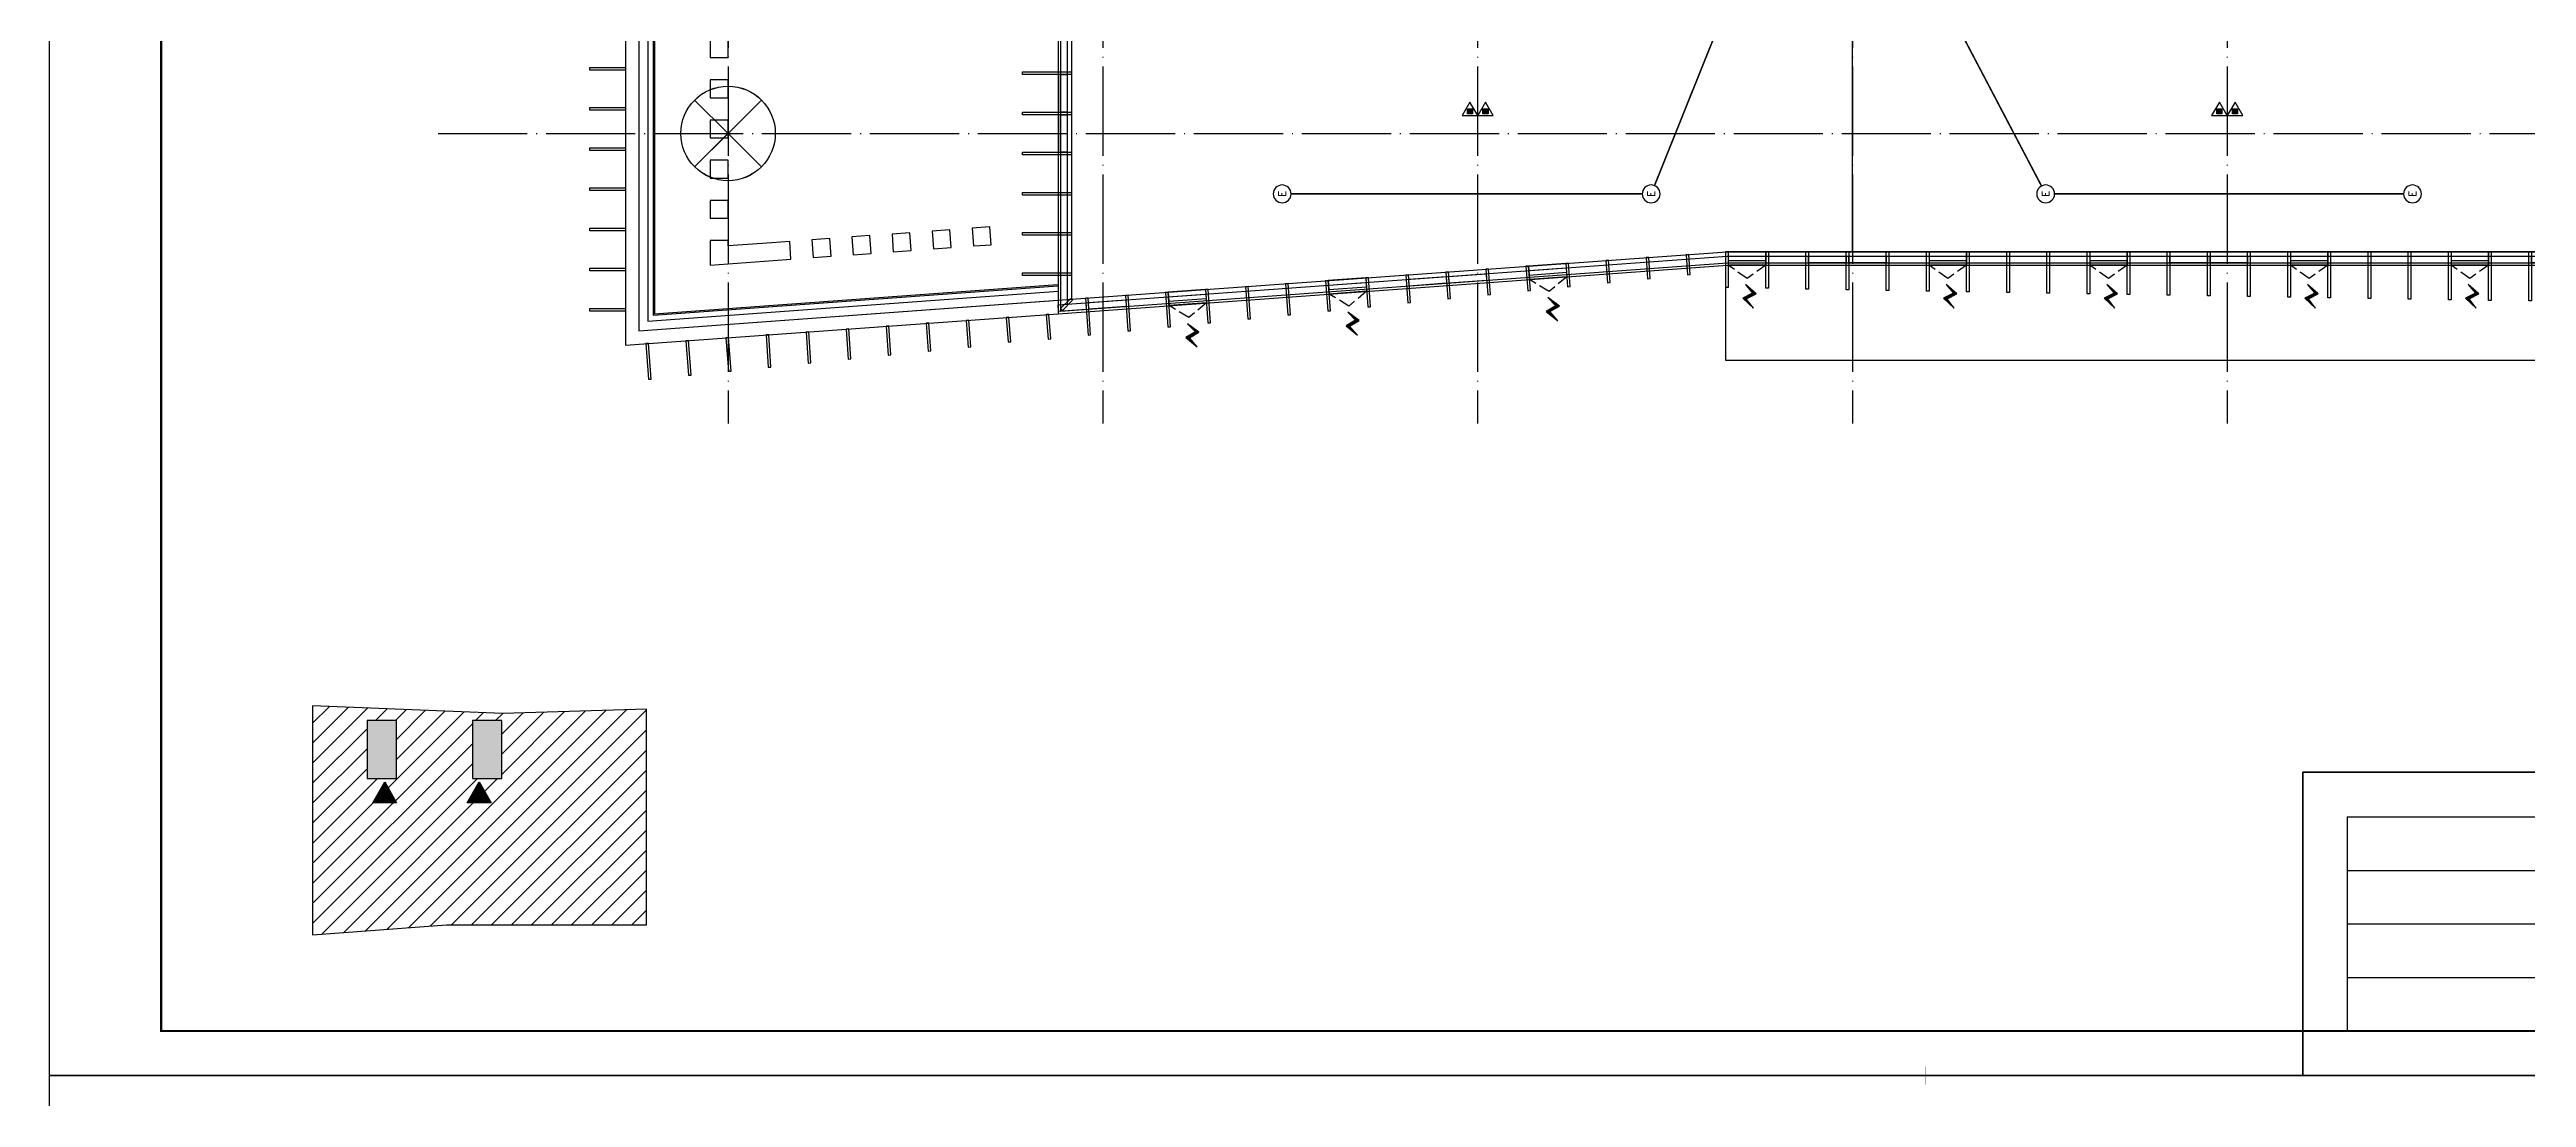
# Model space of a CAD drawing. Extents: x -2209072 to 495824, y -92434 to 572724.
# Drawn here: x 81831 to 137349, y 433822 to 457302 of the extents above; entities that cross this region are included whole.
import ezdxf
from ezdxf.enums import TextEntityAlignment as Align
from ezdxf.xclip import XClip

# ---------------------------------------------------------------- set-up
doc = ezdxf.new("R2010")
doc.units = 0
doc.header["$LTSCALE"] = 1000
doc.header["$MEASUREMENT"] = 0
for name, pattern in [('6#7#幕墙$0$DASH', [0.35, 0.25, -0.1]), ('DASH', [0.35, 0.25, -0.1]), ('X-104 6#7#平面$0$104-1112 结构$0$$AUDIT_BAD_LTYPE1', [0]), ('X-104 6#7#平面$0$DASH', [0.35, 0.25, -0.1]), ('X-104 6#7#平面$0$DOTE', [2.42, 2, -0.2, 0.02, -0.2]), ('X-平面图例$0$DASH', [0.35, 0.25, -0.1])]:
    doc.linetypes.add(name, pattern=pattern)
doc.layers.get('0').update_dxf_attribs({"linetype": 'CONTINUOUS'})
doc.layers.get('Defpoints').update_dxf_attribs({"linetype": 'CONTINUOUS'})
doc.layers.add('6#7#幕墙$0$04-不打印_辅助线', color=165, linetype='CONTINUOUS', plot=False)
doc.layers.add('X-104 6#7#平面$0$04-不打印_辅助线', color=165, linetype='CONTINUOUS', plot=False)
for name, color, linetype in [('6#7#幕墙$0$04-电动窗', 1, 'CONTINUOUS'), ('6#7#幕墙$0$A-C_玻璃幕墙', 140, 'CONTINUOUS'), ('6#7#幕墙$0$A-C_窗', 140, 'CONTINUOUS'), ('6#7#幕墙$0$A-O_屋面', 201, 'CONTINUOUS'), ('6#7#幕墙$0$A-TECH_结构', 21, 'CONTINUOUS'), ('EQUIP-照明', 3, 'CONTINUOUS'), ('WIRE-应急', 2, 'DASH'), ('X-104 6#7#平面$0$05-填充_156', 156, 'CONTINUOUS'), ('X-104 6#7#平面$0$05-填充_天正', 26, 'CONTINUOUS'), ('X-104 6#7#平面$0$A-E_栏杆', 232, 'CONTINUOUS'), ('X-104 6#7#平面$0$A-SUR_看线', 231, 'CONTINUOUS'), ('X-104 6#7#平面$0$A-TECH_结构', 21, 'CONTINUOUS'), ('X-104 6#7#平面$0$A_AXIS-轴线', 36, 'X-104 6#7#平面$0$DOTE'), ('X-104 6#7#平面$0$A_STR-砼柱', 51, 'CONTINUOUS'), ('X-104 6#7#平面$0$EH_石材', 116, 'CONTINUOUS'), ('X-104 6#7#平面$0$EQUIP_消防-01', 7, 'CONTINUOUS'), ('X-平面图例$0$03-表格_197', 197, 'CONTINUOUS'), ('X-平面图例$0$04-电动窗', 1, 'CONTINUOUS'), ('X-平面图例$0$A-C_玻璃幕墙', 140, 'CONTINUOUS'), ('X-平面图例$0$A-金属背板', 40, 'CONTINUOUS')]:
    doc.layers.add(name, color=color, linetype=linetype)
doc.layers.get('X-104 6#7#平面$0$04-不打印_辅助线').off()
doc.styles.add('_TEL_DIM', font='SIMPLEX', dxfattribs={"width": 0.8, "height": 3.5, "bigfont": 'HZTXT'})

# ---------------------------------------------------------------- blocks, each defined once
blk = doc.blocks.new('$equip$00001838')
blk.add_circle((0, 0), 0.5)
at = {"color": 7, "style": '_TEL_DIM'}
blk.add_attdef('$TEXT$', text='', height=0.4, dxfattribs=at).set_placement((0, 0), align=Align.MIDDLE_CENTER)
at = {"color": 7, "style": '_TEL_DIM', "flags": 1}
blk.add_attdef('A', text='', height=0.00002, dxfattribs=at).set_placement((0, 0), align=Align.MIDDLE_CENTER)
blk = doc.blocks.new('图框-A1')
for points, const_width in [([(0, 0), (841, 0), (841, 594), (0, 594)], 0.05), ([(766, 584), (25, 584), (25, 10), (766, 10)], 0.5)]:
    blk.add_lwpolyline(points, close=True, dxfattribs=dict(const_width=const_width))
at = {"const_width": 0.05}
for points in [[(420.5, 594), (420.5, 592)], [(420.5, 0), (420.5, 2)]]:
    blk.add_lwpolyline(points, dxfattribs=at)
blk = doc.blocks.new('X-104 6#7#平面$0$FDFSG')
at = {"layer": 'Defpoints'}
blk.add_lwpolyline([(-749, 749), (0, 0), (-749, -749), (749, 749), (0, 0), (749, -749)], dxfattribs=at)
blk.add_circle((0, 0), 1059, dxfattribs=at)
blk = doc.blocks.new('*U1303')
at = {"layer": 'X-104 6#7#平面$0$A_AXIS-轴线'}
for p, q in [((0, 25700), (0, -6500)), ((8400, 25700), (8400, -6500)), ((16800, 25700), (16800, -6500)), ((25200, 25700), (25200, -6500)), ((33600, 25700), (33600, -6500))]:
    blk.add_line(p, q, dxfattribs=at)
blk.add_lwpolyline([(-6500, 0), (53815, 0)], dxfattribs=at)
at = {"layer": 'X-104 6#7#平面$0$04-不打印_辅助线'}
blk.add_blockref('X-104 6#7#平面$0$FDFSG', (0, 0), dxfattribs=at)
blk = doc.blocks.new('X-104 6#7#平面$0$gfdsaewqe')
h = blk.add_hatch(color=4)
h.dxf.hatch_style = 1
h.paths.add_polyline_path([(0, 0), (-2072, 1196), (-2072, -1196)])
at = {"color": 4}
blk.add_lwpolyline([(0, 0), (-2072, 1196), (-2072, -1196)], close=True, dxfattribs=at)
blk = doc.blocks.new('X-104 6#7#平面$0$SGDFHGF')
at = {"layer": 'X-104 6#7#平面$0$05-填充_156'}
h = blk.add_hatch(dxfattribs=at)
h.set_pattern_fill('ANSI31', color=256, scale=200)
h.set_pattern_definition([(45, (-96100.93, 319894.1), (-224.5064, 224.5064), [])])
h.paths.add_polyline_path([(0, 5129), (0, 0), (3000, 218), (7480, 218), (7480, 5052), (4260, 4958)])
h.paths.add_polyline_path([(3580, 3498), (3580, 4798), (4240, 4798), (4240, 3498)], flags=16)
h.paths.add_polyline_path([(1880, 3498), (1220, 3498), (1220, 4798), (1880, 4798)], flags=16)
at = {"layer": 'X-104 6#7#平面$0$05-填充_天正'}
h = blk.add_hatch(color=256, dxfattribs=at)
h.dxf.hatch_style = 1
h.paths.add_polyline_path([(1220, 3498), (1880, 3498), (1880, 4798), (1220, 4798)])
h = blk.add_hatch(color=256, dxfattribs=at)
h.dxf.hatch_style = 1
h.paths.add_polyline_path([(3580, 3498), (4240, 3498), (4240, 4798), (3580, 4798)])
at = {"layer": 'X-104 6#7#平面$0$A_STR-砼柱'}
for points in [[(0, 5129), (0, 0), (3000, 218), (7480, 218), (7480, 5052), (4260, 4958), (0, 5129)], [(1220, 3498), (1880, 3498), (1880, 4798), (1220, 4798)], [(3580, 3498), (4240, 3498), (4240, 4798), (3580, 4798)]]:
    blk.add_lwpolyline(points, close=True, dxfattribs=at)
at = {"color": 6, "xscale": -0.224, "yscale": 0.224, "zscale": 0.224, "rotation": 270}
for p in [(1614, 3422), (3732, 3422)]:
    blk.add_blockref('X-104 6#7#平面$0$gfdsaewqe', p, dxfattribs=at)
blk = doc.blocks.new('X-104 6#7#平面$0$fdsgfh')
at = {"layer": 'X-104 6#7#平面$0$A-TECH_结构'}
blk.add_lwpolyline([(-32900, 258281), (-32900, 251250), (-35600, 251250), (-35600, 257150), (-35400, 257150), (-35400, 258381), (-42700, 258675), (-42700, 233884), (-28011, 234950), (-5900, 234950), (-5900, 258295), (-21500, 257849), (-21500, 257150), (-21300, 257150), (-21300, 251450), (-24000, 251450), (-24000, 257150), (-23600, 257150), (-23600, 257907)], close=True, dxfattribs=at)
blk.add_lwpolyline([(-42700, 257550), (-52400, 257550), (-52400, 233180), (-42700, 233884)], dxfattribs=at)
blk = doc.blocks.new('X-104 6#7#平面$0$rfgggh')
for points in [[(0, 18600), (-400, 18600), (-400, 17900), (0, 17900), (0, 18200), (0, 18200)], [(0, 18200), (853, 18200), (853, 18600), (0, 18600)], [(982, -2450), (0, -2520), (0, -2400), (-400, -2400), (-400, -2950), (1011, -2848)], [(1011, -2848), (1410, -2819), (1381, -2420), (982, -2449), (982, -2450)]]:
    blk.add_lwpolyline(points)
for points in [[(1353, 18600), (1353, 18200), (1753, 18200), (1753, 18600)], [(2253, 18600), (2253, 18200), (2653, 18200), (2653, 18600)], [(3153, 18600), (3153, 18200), (3553, 18200), (3553, 18600)], [(4053, 18600), (4053, 18200), (4453, 18200), (4453, 18600)], [(4953, 18600), (4953, 18200), (5353, 18200), (5353, 18600)], [(5853, 18600), (5853, 18200), (6253, 18200), (6253, 18600)], [(-400, 17400), (-400, 17000), (0, 17000), (0, 17400)], [(-400, 16500), (-400, 16100), (0, 16100), (0, 16500)], [(-400, 15600), (-400, 15200), (0, 15200), (0, 15600)], [(-400, 14700), (-400, 14300), (0, 14300), (0, 14700)], [(-400, 13800), (-400, 13400), (0, 13400), (0, 13800)], [(-400, 12900), (-400, 12500), (0, 12500), (0, 12900)], [(-400, 12000), (-400, 11600), (0, 11600), (0, 12000)], [(-400, 11100), (-400, 10700), (0, 10700), (0, 11100)], [(-400, 10200), (-400, 9800), (0, 9800), (0, 10200)], [(-400, 9300), (-400, 8900), (0, 8900), (0, 9300)], [(-400, 8400), (-400, 8000), (0, 8000), (0, 8400)], [(-400, 7500), (-400, 7100), (0, 7100), (0, 7500)], [(-400, 6600), (-400, 6200), (0, 6200), (0, 6600)], [(-400, 5700), (-400, 5300), (0, 5300), (0, 5700)], [(-400, 4800), (-400, 4400), (0, 4400), (0, 4800)], [(-400, 3900), (-400, 3500), (0, 3500), (0, 3900)], [(-400, 3000), (-400, 2600), (0, 2600), (0, 3000)], [(-400, 2100), (-400, 1700), (0, 1700), (0, 2100)], [(-400, 1200), (-400, 800), (0, 800), (0, 1200)], [(-400, 300), (-400, -100), (0, -100), (0, 300)], [(-400, -600), (-400, -1000), (0, -1000), (0, -600)], [(-400, -1500), (-400, -1900), (0, -1900), (0, -1500)], [(4572, -2189), (4601, -2587), (5000, -2559), (4971, -2160)], [(5470, -2123), (5499, -2522), (5898, -2493), (5869, -2094)], [(1880, -2384), (1908, -2783), (2307, -2754), (2278, -2355)], [(2777, -2319), (2806, -2718), (3205, -2689), (3176, -2290)], [(3675, -2254), (3704, -2653), (4103, -2624), (4074, -2225)]]:
    blk.add_lwpolyline(points, close=True)
at = {"layer": 'X-104 6#7#平面$0$A-E_栏杆', "linetype": 'X-104 6#7#平面$0$104-1112 结构$0$$AUDIT_BAD_LTYPE1'}
for points in [[(7400, 19630), (-1680, 19630), (-1680, -4076), (7388, -3418)], [(7400, 19600), (-1650, 19600), (-1650, -4044), (7386, -3388)]]:
    blk.add_lwpolyline(points, dxfattribs=at)
at = {"layer": 'X-104 6#7#平面$0$EH_石材', "linetype": 'X-104 6#7#平面$0$104-1112 结构$0$$AUDIT_BAD_LTYPE1'}
for p, q in [((-667, 20250), (173, 20250)), ((-2300, 17650), (-2300, 18550))]:
    blk.add_line(p, q, dxfattribs=at)
blk = doc.blocks.new('*U1544')
at = {"layer": '6#7#幕墙$0$A-C_玻璃幕墙'}
blk.add_lwpolyline([(-550, 30), (550, 30), (550, -30), (-550, -30)], close=True, dxfattribs=at)
blk = doc.blocks.new('*U1545')
at = {"layer": '6#7#幕墙$0$A-C_玻璃幕墙', "color": 0, "linetype": 'ByBlock', "lineweight": -2, "transparency": 16777216}
for p in [(0, 13500), (0, 12600), (0, 11700), (0, 10800), (0, 9900), (0, 9000), (0, 8100), (0, 7200), (0, 6300), (0, 5400), (0, 4500), (0, 3600), (0, 2700), (0, 1800), (0, 900), (0, 0)]:
    blk.add_blockref('*U1544', p, dxfattribs=at)
blk = doc.blocks.new('*U1672')
blk.add_lwpolyline([(-1360, 0), (-520, 0), (-520, -150), (-1360, -150)], close=True)
blk = doc.blocks.new('6#7#幕墙$0$FDFSG')
at = {"layer": 'Defpoints'}
blk.add_lwpolyline([(-749, 749), (0, 0), (-749, -749), (749, 749), (0, 0), (749, -749)], dxfattribs=at)
blk.add_circle((0, 0), 1059, dxfattribs=at)
blk = doc.blocks.new('6#7#幕墙$0$gdfhghjh')
blk.add_lwpolyline([(0, 0), (-620, 0), (-620, 150), (0, 150)], close=True)
blk = doc.blocks.new('6#7#幕墙$0$jiao')
at = {"layer": '6#7#幕墙$0$A-C_窗'}
blk.add_lwpolyline([(51079, -1171), (51308, -1400), (51350, -1358), (51121, -1129)], close=True, dxfattribs=at)
blk = doc.blocks.new('6#7#幕墙$0$900kaiqishan')
at = {"layer": '6#7#幕墙$0$04-电动窗'}
h = blk.add_hatch(color=1, dxfattribs=at)
h.dxf.hatch_style = 1
h.paths.add_polyline_path([(958, 485), (795, 680), (1016, 789), (777, 1018), (937, 802), (716, 693)])
at = {"layer": '6#7#幕墙$0$04-电动窗', "color": 1}
blk.add_lwpolyline([(958, 485), (795, 680), (1016, 789), (777, 1018), (937, 802), (716, 693), (958, 485)], close=True, dxfattribs=at)
at = {"layer": '6#7#幕墙$0$A-C_窗'}
for p, q in [((500, 50), (1340, 50)), ((500, -250), (500, 50)), ((1340, -250), (1340, 50)), ((1340, -50), (500, -50)), ((1340, -150), (500, -150)), ((500, -250), (1340, -250))]:
    blk.add_line(p, q, dxfattribs=at)
at = {"layer": '6#7#幕墙$0$A-C_窗', "linetype": '6#7#幕墙$0$DASH'}
blk.add_lwpolyline([(500, 50), (920, 350), (1340, 50)], dxfattribs=at)
blk = doc.blocks.new('*U1621')
at = {"layer": '6#7#幕墙$0$A-C_玻璃幕墙', "rotation": 180}
for p in [(-880, 50), (2720, 50)]:
    blk.add_blockref('6#7#幕墙$0$900kaiqishan', p, dxfattribs=at)
blk = doc.blocks.new('*U1619')
at = {"layer": '6#7#幕墙$0$A-C_玻璃幕墙', "rotation": 179.9999379632255}
for p in [(-1390, -75), (-490, -75)]:
    blk.add_blockref('*U1672', p, dxfattribs=at)
blk = doc.blocks.new('*U1620')
at = {"color": 0, "linetype": 'ByBlock', "lineweight": -2, "transparency": 16777216}
blk.add_blockref('*U1619', (0, 0), dxfattribs=at)
blk = doc.blocks.new('6#7#幕墙$0$djaklsjd')
at = {"layer": '6#7#幕墙$0$A-C_玻璃幕墙'}
for points in [[(115879, 393115), (115820, 393110), (115858, 392587), (115917, 392591)], [(116777, 393180), (116717, 393176), (116753, 392677), (116813, 392681)], [(117675, 393245), (117615, 393241), (117649, 392767), (117709, 392771)], [(118572, 393310), (118513, 393306), (118545, 392857), (118605, 392861)], [(107801, 392528), (107741, 392524), (107795, 391776), (107855, 391780)], [(108698, 392594), (108638, 392589), (108691, 391866), (108751, 391870)], [(109596, 392659), (109536, 392654), (109587, 391956), (109647, 391961)], [(110494, 392724), (110434, 392720), (110483, 392046), (110542, 392051)], [(111391, 392789), (111331, 392785), (111378, 392136), (111438, 392141)], [(112289, 392854), (112229, 392850), (112274, 392226), (112334, 392231)], [(113187, 392919), (113127, 392915), (113170, 392317), (113230, 392321)], [(114084, 392984), (114024, 392980), (114066, 392407), (114126, 392411)], [(114982, 393050), (114922, 393045), (114962, 392497), (115022, 392501)], [(105108, 392333), (105048, 392329), (105108, 391506), (105167, 391510)], [(106005, 392398), (105946, 392394), (106003, 391596), (106063, 391600)], [(106903, 392463), (106843, 392459), (106899, 391686), (106959, 391690)]]:
    blk.add_lwpolyline(points, close=True, dxfattribs=at)
at = {"color": 0, "linetype": 'ByBlock', "lineweight": -2, "transparency": 16777216, "rotation": 4.151274539330699}
blk.add_blockref('*U1621', (109139, 392325), dxfattribs=at)
at = {"rotation": 4.151384230485046}
blk.add_blockref('*U1620', (113169, 392742), dxfattribs=at)
at = {"layer": '6#7#幕墙$0$A-C_玻璃幕墙'}
for name, p, rotation in [('6#7#幕墙$0$900kaiqishan', (116336, 392897), 184.1512745393307), ('*U1672', (104607, 392046), 184.1513221937105)]:
    blk.add_blockref(name, p, dxfattribs=dict(at, rotation=rotation))
blk = doc.blocks.new('*U1617')
at = {"layer": '6#7#幕墙$0$A-C_玻璃幕墙', "rotation": 179.9999379632255}
for p in [(-1390, -75), (-490, -75)]:
    blk.add_blockref('*U1672', p, dxfattribs=at)
blk = doc.blocks.new('*U1618')
at = {"layer": '6#7#幕墙$0$A-C_玻璃幕墙', "rotation": 179.9999379632255}
for p in [(-1390, -75), (-490, -75)]:
    blk.add_blockref('*U1672', p, dxfattribs=at)
blk = doc.blocks.new('6#7#幕墙$0$adhkjsdhkadsj')
at = {"layer": '6#7#幕墙$0$A-C_玻璃幕墙'}
for points in [[(94199, 274572), (94259, 274572), (94259, 274172), (94199, 274172)], [(95099, 274572), (95159, 274572), (95159, 274172), (95099, 274172)], [(95999, 274572), (96059, 274572), (96059, 274157), (95999, 274157)], [(96899, 274572), (96959, 274572), (96959, 274142), (96899, 274142)], [(97799, 274572), (97859, 274572), (97859, 274127), (97799, 274127)], [(98699, 274572), (98759, 274572), (98759, 274112), (98699, 274112)], [(99599, 274572), (99659, 274572), (99659, 274097), (99599, 274097)], [(100499, 274572), (100559, 274572), (100559, 274082), (100499, 274082)], [(101399, 274572), (101459, 274572), (101459, 274067), (101399, 274067)], [(102299, 274572), (102359, 274572), (102359, 274052), (102299, 274052)], [(103199, 274572), (103259, 274572), (103259, 274037), (103199, 274037)], [(104099, 274572), (104159, 274572), (104159, 274022), (104099, 274022)], [(104999, 274572), (105059, 274572), (105059, 274007), (104999, 274007)], [(105899, 274572), (105959, 274572), (105959, 273992), (105899, 273992)], [(106799, 274572), (106859, 274572), (106859, 273977), (106799, 273977)], [(107699, 274572), (107759, 274572), (107759, 273962), (107699, 273962)], [(108599, 274572), (108659, 274572), (108659, 273947), (108599, 273947)], [(109499, 274572), (109559, 274572), (109559, 273932), (109499, 273932)], [(110399, 274572), (110459, 274572), (110459, 273917), (110399, 273917)], [(111299, 274572), (111359, 274572), (111359, 273902), (111299, 273902)], [(112199, 274572), (112259, 274572), (112259, 273887), (112199, 273887)], [(113099, 274572), (113159, 274572), (113159, 273872), (113099, 273872)], [(113999, 274572), (114059, 274572), (114059, 273857), (113999, 273857)], [(114899, 274572), (114959, 274572), (114959, 273842), (114899, 273842)], [(115799, 274572), (115859, 274572), (115859, 273827), (115799, 273827)], [(116699, 274572), (116759, 274572), (116759, 273812), (116699, 273812)], [(117599, 274572), (117659, 274572), (117659, 273797), (117599, 273797)], [(118499, 274572), (118559, 274572), (118559, 273782), (118499, 273782)], [(119399, 274572), (119459, 274572), (119459, 273767), (119399, 273767)], [(120299, 274572), (120359, 274572), (120359, 273752), (120299, 273752)], [(121199, 274572), (121259, 274572), (121259, 273737), (121199, 273737)], [(122099, 274572), (122159, 274572), (122159, 273722), (122099, 273722)], [(122999, 274572), (123059, 274572), (123059, 273707), (122999, 273707)], [(123899, 274572), (123959, 274572), (123959, 273692), (123899, 273692)], [(124799, 274572), (124859, 274572), (124859, 273677), (124799, 273677)], [(125699, 274572), (125759, 274572), (125759, 273662), (125699, 273662)], [(126599, 274572), (126659, 274572), (126659, 273647), (126599, 273647)], [(127499, 274572), (127559, 274572), (127559, 273632), (127499, 273632)], [(128399, 274572), (128459, 274572), (128459, 273617), (128399, 273617)], [(129299, 274572), (129359, 274572), (129359, 273602), (129299, 273602)], [(130199, 274572), (130259, 274572), (130259, 273587), (130199, 273587)], [(131099, 274572), (131159, 274572), (131159, 273572), (131099, 273572)], [(131999, 274572), (132059, 274572), (132059, 273557), (131999, 273557)], [(132899, 274572), (132959, 274572), (132959, 273542), (132899, 273542)], [(133799, 274572), (133859, 274572), (133859, 273527), (133799, 273527)], [(134699, 274572), (134759, 274572), (134759, 273512), (134699, 273512)], [(135599, 274572), (135659, 274572), (135659, 273497), (135599, 273497)], [(136499, 274572), (136559, 274572), (136559, 273482), (136499, 273482)], [(137399, 274572), (137459, 274572), (137459, 273472), (137399, 273472)], [(138299, 274572), (138359, 274572), (138359, 273472), (138299, 273472)], [(139199, 274572), (139259, 274572), (139259, 273472), (139199, 273472)], [(140099, 274572), (140159, 274572), (140159, 273472), (140099, 273472)], [(140999, 274572), (141059, 274572), (141059, 273472), (140999, 273472)]]:
    blk.add_lwpolyline(points, close=True, dxfattribs=at)
at = {"color": 0, "linetype": 'ByBlock', "lineweight": -2, "transparency": 16777216}
for p in [(96929, 274397), (105029, 274397)]:
    blk.add_blockref('*U1617', p, dxfattribs=at)
at = {"color": 0, "linetype": 'ByBlock', "lineweight": -2, "transparency": 16777216, "rotation": 359.9981428959288}
for name, p in [('*U1621', (100979, 274272)), ('*U1621', (109078, 274272)), ('*U1618', (113129, 274397)), ('*U1618', (122129, 274397))]:
    blk.add_blockref(name, p, dxfattribs=at)
at = {"rotation": 359.9981428959288}
for p in [(130229, 274397), (138329, 274397)]:
    blk.add_blockref('*U1620', p, dxfattribs=at)
at = {"layer": '6#7#幕墙$0$A-C_玻璃幕墙'}
for p, rotation in [((116298, 274322), 179.9981428959288), ((120799, 274322), 179.9981428959287), ((125299, 274322), 179.9981428959287), ((128899, 274322), 179.9981428959287), ((133399, 274322), 179.9981428959287), ((136999, 274322), 179.9981428959287), ((141499, 274322), 179.9999999999999)]:
    blk.add_blockref('6#7#幕墙$0$900kaiqishan', p, dxfattribs=dict(at, rotation=rotation))
blk = doc.blocks.new('6#7#幕墙')
at = {"layer": '6#7#幕墙$0$04-不打印_辅助线'}
for points in [[(81834, 493710), (165934, 493710), (165934, 434310), (81834, 434310)], [(81834, 434310), (165934, 434310), (165934, 374910), (81834, 374910)]]:
    blk.add_lwpolyline(points, close=True, dxfattribs=at)
at = {"layer": '6#7#幕墙$0$A-C_玻璃幕墙'}
for points in [[(141840, 476426), (125545, 475961), (104440, 476810), (104440, 451384), (119440, 452472), (141840, 452472)], [(141790, 476374), (125544, 475911), (104490, 476758), (104490, 451438), (119438, 452522), (141790, 452522)], [(141640, 476220), (125544, 475761), (104640, 476602), (104640, 451599), (119433, 452672), (141640, 452672)], [(93940, 456902), (94740, 456902), (94740, 456842), (93940, 456842)], [(93940, 456002), (94740, 456002), (94740, 455942), (93940, 455942)], [(93940, 455102), (94740, 455102), (94740, 455042), (93940, 455042)], [(93940, 454202), (94740, 454202), (94740, 454142), (93940, 454142)], [(93940, 453302), (94740, 453302), (94740, 453242), (93940, 453242)], [(93940, 452402), (94740, 452402), (94740, 452342), (93940, 452342)], [(93940, 451502), (94740, 451502), (94740, 451442), (93940, 451442)], [(104233, 451369), (104173, 451364), (104213, 450816), (104273, 450820)], [(97052, 450847), (96992, 450843), (97047, 450095), (97106, 450099)], [(97950, 450913), (97890, 450908), (97942, 450185), (98002, 450189)], [(98847, 450978), (98787, 450973), (98838, 450275), (98898, 450280)], [(99745, 451043), (99685, 451039), (99734, 450365), (99794, 450370)], [(100643, 451108), (100583, 451104), (100630, 450455), (100690, 450460)], [(101540, 451173), (101480, 451169), (101526, 450545), (101586, 450550)], [(102438, 451238), (102378, 451234), (102421, 450636), (102481, 450640)], [(103336, 451304), (103276, 451299), (103316, 450751), (103375, 450755)], [(95257, 450717), (95197, 450713), (95255, 449915), (95315, 449919)], [(96154, 450782), (96095, 450778), (96151, 450005), (96211, 450009)]]:
    blk.add_lwpolyline(points, close=True, dxfattribs=at)
at = {"layer": '6#7#幕墙$0$A-O_屋面'}
for points in [[(104440, 475672), (94740, 475672), (94740, 450680), (104440, 451384)], [(104440, 475372), (95040, 475372), (95040, 451002), (104440, 451685)], [(104440, 475172), (95240, 475172), (95240, 451217), (104437, 451885)]]:
    blk.add_lwpolyline(points, dxfattribs=at)
at = {"layer": '6#7#幕墙$0$A-TECH_结构'}
blk.add_lwpolyline([(141540, 476117), (125543, 475661), (104740, 476497), (104740, 451706), (119429, 452772), (141540, 452772)], close=True, dxfattribs=at)
at = {"layer": '6#7#幕墙$0$04-不打印_辅助线'}
blk.add_blockref('6#7#幕墙$0$FDFSG', (97040, 455422), dxfattribs=at)
at = {"layer": '6#7#幕墙$0$A-C_玻璃幕墙'}
for name, p in [('*U1545', (104190, 452272)), ('6#7#幕墙$0$djaklsjd', (0, 59400))]:
    blk.add_blockref(name, p, dxfattribs=at)
for name, p, rotation in [('*U1672', (104640, 455382), 269.9999379632255), ('*U1672', (104640, 454482), 269.9999379632255), ('6#7#幕墙$0$gdfhghjh', (105067, 451479), 4.15011387944296)]:
    blk.add_blockref(name, p, dxfattribs=dict(at, rotation=rotation))
ref = blk.add_blockref('6#7#幕墙$0$adhkjsdhkadsj', (0, 178200), dxfattribs=at)
XClip(ref).set_block_clipping_path([(119399.2563672451, 272140.1978674778), (141059.2563672538, 274572.4324159329)])
at = {"layer": '6#7#幕墙$0$A-C_窗', "xscale": -1}
blk.add_blockref('6#7#幕墙$0$jiao', (155840, 452856), dxfattribs=at)
blk = doc.blocks.new('X-104 6#7#平面$0$$TWTSYS$00000546')
h = blk.add_hatch()
h.set_pattern_fill('ANSI31', color=256, scale=200, style=0)
h.set_pattern_definition([(45, (-38543.802, -6670.83), (-17.67767, 17.67767), [])])
h.paths.add_polyline_path([(-65, 174), (65, 174), (65, 44), (-65, 44)])
for points in [[(0, 344), (-198, 0), (198, 0)], [(-65, 174), (65, 174), (65, 44), (-65, 44)]]:
    blk.add_lwpolyline(points, close=True)
blk = doc.blocks.new('X-104 6#7#平面$0$灭火器2')
at = {"layer": 'X-104 6#7#平面$0$EQUIP_消防-01', "xscale": 0.88, "yscale": 0.88, "zscale": 0.88, "rotation": 90}
for p in [(-4049632, -27064), (-4049632, -27413)]:
    blk.add_blockref('X-104 6#7#平面$0$$TWTSYS$00000546', p, dxfattribs=at)
blk = doc.blocks.new('X-104 6#7#平面$0$A$C61334207')
at = {"layer": 'X-104 6#7#平面$0$EQUIP_消防-01', "rotation": 270}
for p in [(141080, -3593808), (157880, -3593808)]:
    blk.add_blockref('X-104 6#7#平面$0$灭火器2', p, dxfattribs=at)
blk = doc.blocks.new('X-平面图例$0$$WINLIB2D$00000039')
at = {"color": 0}
for points in [[(-0.5, 0.5), (-0.5, -0.5)], [(0.5, 0.5), (-0.5, 0.5)], [(0.5, -0.5), (0.5, 0.5)], [(-0.5, 0.167), (0.5, 0.167)], [(-0.452, -0.167), (-0.5, 0.084)], [(-0.384, -0.167), (-0.448, 0.167)], [(-0.316, -0.167), (-0.38, 0.167)], [(-0.248, -0.167), (-0.312, 0.167)], [(-0.18, -0.167), (-0.244, 0.167)], [(-0.112, -0.167), (-0.176, 0.167)], [(-0.044, -0.167), (-0.108, 0.167)], [(0.024, -0.167), (-0.04, 0.167)], [(0.092, -0.167), (0.028, 0.167)], [(0.16, -0.167), (0.096, 0.167)], [(0.228, -0.167), (0.164, 0.167)], [(0.296, -0.167), (0.232, 0.167)], [(0.364, -0.167), (0.3, 0.167)], [(0.432, -0.167), (0.368, 0.167)], [(0.5, -0.167), (0.436, 0.167)], [(-0.5, -0.167), (0.5, -0.167)], [(0.5, -0.5), (-0.5, -0.5)]]:
    blk.add_lwpolyline(points, dxfattribs=at)
blk = doc.blocks.new('X-平面图例$0$ii')
blk.add_lwpolyline([(-1340, 0), (0, 0), (0, -150), (-1340, -150)], close=True)
blk = doc.blocks.new('X-平面图例$0$$TCHSYS$WIN2D')
for p, q in [((-0.5, 0.5), (0.5, 0.5)), ((-0.5, 0.5), (-0.5, -0.5)), ((0.5, 0.5), (0.5, -0.5)), ((0.5, 0.167), (-0.5, 0.167)), ((0.5, -0.167), (-0.5, -0.167)), ((-0.5, -0.5), (0.5, -0.5))]:
    blk.add_line(p, q)
blk = doc.blocks.new('X-平面图例$0$开启扇')
at = {"layer": 'X-平面图例$0$04-电动窗'}
h = blk.add_hatch(color=1, dxfattribs=at)
h.dxf.hatch_style = 1
h.paths.add_polyline_path([(771, 319), (600, 508), (817, 625), (569, 845), (738, 635), (521, 518)])
at = {"linetype": 'X-平面图例$0$DASH'}
blk.add_lwpolyline([(0, 50), (670, 350), (1340, 50)], dxfattribs=at)
at = {"layer": 'X-平面图例$0$04-电动窗', "color": 1}
blk.add_lwpolyline([(771, 319), (600, 508), (817, 625), (569, 845), (738, 635), (521, 518), (771, 319)], close=True, dxfattribs=at)
at = {"xscale": -1340, "yscale": 300, "zscale": 1340, "rotation": 180}
blk.add_blockref('X-平面图例$0$$TCHSYS$WIN2D', (670, -100), dxfattribs=at)
blk = doc.blocks.new('X-平面图例')
at = {"layer": 'Defpoints'}
blk.add_lwpolyline([(0, 6800), (27101, 6800), (27101, 0), (0, 0)], close=True, dxfattribs=at)
at = {"layer": 'X-平面图例$0$03-表格_197'}
for p, q in [((1000, 5800), (26101, 5800)), ((1000, 5800), (1000, 1000)), ((13550, 5800), (13550, 1000)), ((26101, 5800), (26101, 1000)), ((1000, 4600), (26101, 4600)), ((1000, 3400), (26101, 3400)), ((1000, 2200), (26101, 2200)), ((1000, 1000), (26101, 1000))]:
    blk.add_line(p, q, dxfattribs=at)
at = {"layer": 'X-平面图例$0$A-C_玻璃幕墙'}
for p, q in [((13877, 4055), (15337, 4055)), ((13937, 1711), (15277, 1711)), ((13937, 1411), (15277, 1411))]:
    blk.add_line(p, q, dxfattribs=at)
at = {"layer": 'X-平面图例$0$A-C_玻璃幕墙', "linetype": 'X-平面图例$0$DASH'}
blk.add_lwpolyline([(20660, 5400), (21330, 5100), (22000, 5400)], dxfattribs=at)
at = {"layer": 'X-平面图例$0$A-C_玻璃幕墙'}
for points in [[(13877, 4055), (15337, 4055)], [(13937, 3755), (13877, 3755), (13877, 4055), (13937, 4055), (13937, 3755)], [(13877, 4005), (15337, 4005)], [(15337, 3755), (15277, 3755), (15277, 4055), (15337, 4055), (15337, 3755)], [(13877, 3855), (15337, 3855)], [(13877, 3755), (15337, 3755)], [(15337, 2861), (13877, 2861)], [(13877, 1611), (15337, 1611)], [(13877, 1461), (15337, 1461)]]:
    blk.add_lwpolyline(points, dxfattribs=at)
for points in [[(13877, 2911), (13937, 2911), (13937, 2611), (13877, 2611)], [(15277, 2911), (15337, 2911), (15337, 2611), (15277, 2611)], [(13877, 1711), (13937, 1711), (13937, 1411), (13877, 1411)], [(15277, 1711), (15337, 1711), (15337, 1411), (15277, 1411)]]:
    blk.add_lwpolyline(points, close=True, dxfattribs=at)
at = {"layer": 'X-平面图例$0$A-金属背板'}
for points in [[(13937, 4005), (15277, 4005)], [(13937, 3855), (15277, 3855)]]:
    blk.add_lwpolyline(points, dxfattribs=at)
blk.add_lwpolyline([(15277, 1477), (15277, 1461), (13937, 1461), (13937, 1477)], close=True, dxfattribs=at)
at = {"layer": 'X-平面图例$0$A-C_玻璃幕墙', "xscale": -1, "rotation": 180}
blk.add_blockref('X-平面图例$0$开启扇', (13967, 5450), dxfattribs=at)
at = {"layer": 'X-平面图例$0$A-C_玻璃幕墙', "xscale": 1340}
for name, p, yscale, zscale in [('X-平面图例$0$$TCHSYS$WIN2D', (21330, 5550), 300, 1340), ('X-平面图例$0$$WINLIB2D$00000039', (14607, 2761), 300.0000000000001, -1340)]:
    blk.add_blockref(name, p, dxfattribs=dict(at, yscale=yscale, zscale=zscale))
at = {"layer": 'X-平面图例$0$A-C_玻璃幕墙', "xscale": -1}
blk.add_blockref('X-平面图例$0$ii', (13937, 4005), dxfattribs=at)
blk = doc.blocks.new('X-104 6#7#平面')
at = {"layer": 'X-104 6#7#平面$0$A-SUR_看线', "linetype": 'X-104 6#7#平面$0$DASH', "ltscale": 2, "const_width": 30}
blk.add_lwpolyline([(122240, 464423), (122240, 452773)], dxfattribs=at)
at = {"linetype": 'X-104 6#7#平面$0$104-1112 结构$0$$AUDIT_BAD_LTYPE1'}
blk.add_blockref('X-104 6#7#平面$0$A$C61334207', (0, 0), dxfattribs=at)
for name, p in [('6#7#幕墙', (0, 0)), ('*U1303', (97040, 455423)), ('X-104 6#7#平面$0$SGDFHGF', (87729, 437469))]:
    blk.add_blockref(name, p)
at = {"xscale": 100, "yscale": 100, "zscale": 100}
for p in [(81834, 434311), (81834, 374911)]:
    blk.add_blockref('图框-A1', p, dxfattribs=at)
at = {"linetype": 'X-104 6#7#平面$0$104-1112 结构$0$$AUDIT_BAD_LTYPE1'}
ref = blk.add_blockref('X-平面图例', (132333, 434310), dxfattribs=at)
XClip(ref).set_block_clipping_path([(0, -0.0000000001), (27100.6113862673, 6800)])
at = {"layer": 'X-104 6#7#平面$0$A-SUR_看线', "linetype": 'X-104 6#7#平面$0$104-1112 结构$0$$AUDIT_BAD_LTYPE1'}
blk.add_blockref('X-104 6#7#平面$0$rfgggh', (97040, 455423), dxfattribs=at)
at = {"layer": 'X-104 6#7#平面$0$A-TECH_结构'}
blk.add_blockref('X-104 6#7#平面$0$fdsgfh', (147440, 217823), dxfattribs=at)

msp = doc.modelspace()

# ---------------------------------------------------------------- linework, layer by layer
at = {"layer": 'WIRE-应急', "linetype": 'DASH', "const_width": 35}
for points in [[(119830, 459297), (117804, 454253)], [(126479, 454245), (123822, 459305)], [(117529, 454068), (109659, 454068)], [(134594, 454068), (126772, 454068)]]:
    msp.add_lwpolyline(points, dxfattribs=at)

# ---------------------------------------------------------------- block references
msp.add_blockref('X-104 6#7#平面', (0, 0))
at = {"layer": 'EQUIP-照明'}
ref = msp.add_blockref('$equip$00001838', (109459, 454068), dxfattribs=dict(at, xscale=-400, yscale=400, zscale=400, rotation=270))
ref.add_attrib('$TEXT$', 'E', dxfattribs={"layer": '0', "color": 7, "height": 160, "rotation": 90, "style": '_TEL_DIM'}).set_placement((109459, 454068), align=Align.MIDDLE_CENTER)
ref = msp.add_blockref('$equip$00001838', (117729, 454068), dxfattribs=dict(at, xscale=-400, yscale=400, zscale=400, rotation=270))
ref.add_attrib('$TEXT$', 'E', dxfattribs={"layer": '0', "color": 7, "height": 160, "rotation": 90, "style": '_TEL_DIM'}).set_placement((117729, 454068), align=Align.MIDDLE_CENTER)
ref = msp.add_blockref('$equip$00001838', (126572, 454068), dxfattribs=dict(at, xscale=-400, yscale=400, zscale=400, rotation=270))
ref.add_attrib('$TEXT$', 'E', dxfattribs={"layer": '0', "color": 7, "height": 160, "rotation": 90, "style": '_TEL_DIM'}).set_placement((126572, 454068), align=Align.MIDDLE_CENTER)
ref = msp.add_blockref('$equip$00001838', (134794, 454068), dxfattribs=dict(at, xscale=-400, yscale=400, zscale=400, rotation=270))
ref.add_attrib('$TEXT$', 'E', dxfattribs={"layer": '0', "color": 7, "height": 160, "rotation": 90, "style": '_TEL_DIM'}).set_placement((134794, 454068), align=Align.MIDDLE_CENTER)

doc.saveas('drawing.dxf')
